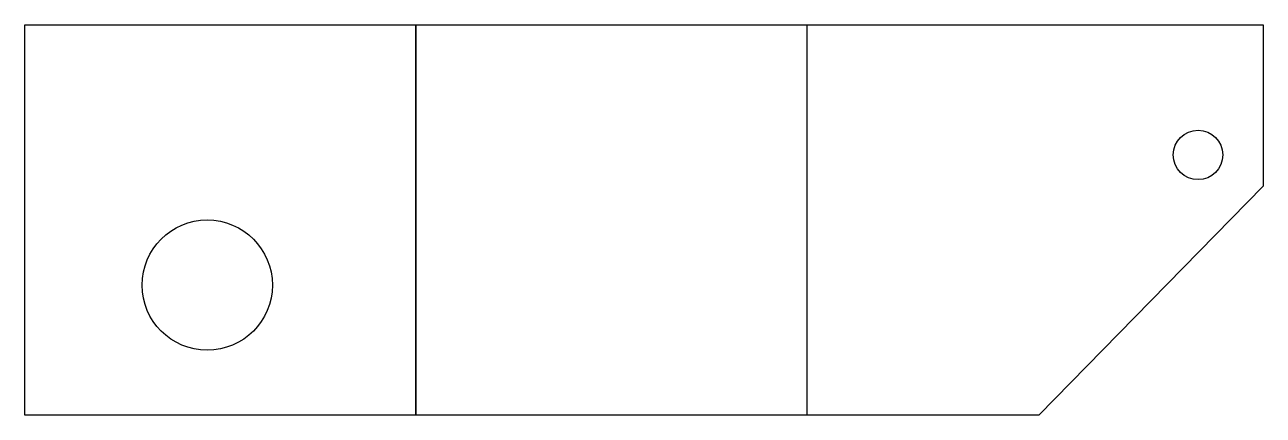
# Paper-space layout 'ANSI C Title Block' of a CAD drawing. Header units: inches. Extents: x 2.31 to 7.06, y 8.86 to 10.36.
import ezdxf

# ---------------------------------------------------------------- set-up
doc = ezdxf.new("R2010")
doc.units = ezdxf.units.IN
doc.header["$MEASUREMENT"] = 0

psp = doc.layouts.new('ANSI C Title Block')

# ---------------------------------------------------------------- linework, layer by layer
for p, q in [((5.3072, 10.3552), (7.0572, 10.3552)), ((7.0572, 10.3552), (7.0572, 9.7352)), ((7.0572, 9.7352), (6.1966, 8.8552)), ((6.1966, 8.8552), (5.3072, 8.8552))]:
    psp.add_line(p, q)
for points in [[(2.3072, 10.3552), (3.8072, 10.3552), (3.8072, 8.8552), (2.3072, 8.8552)], [(3.8072, 10.3552), (5.3072, 10.3552), (5.3072, 8.8552), (3.8072, 8.8552)]]:
    psp.add_lwpolyline(points, close=True)
for centre, radius in [((6.8072, 9.8552), 0.095), ((3.0072, 9.3552), 0.25)]:
    psp.add_circle(centre, radius)

doc.saveas('drawing.dxf')
